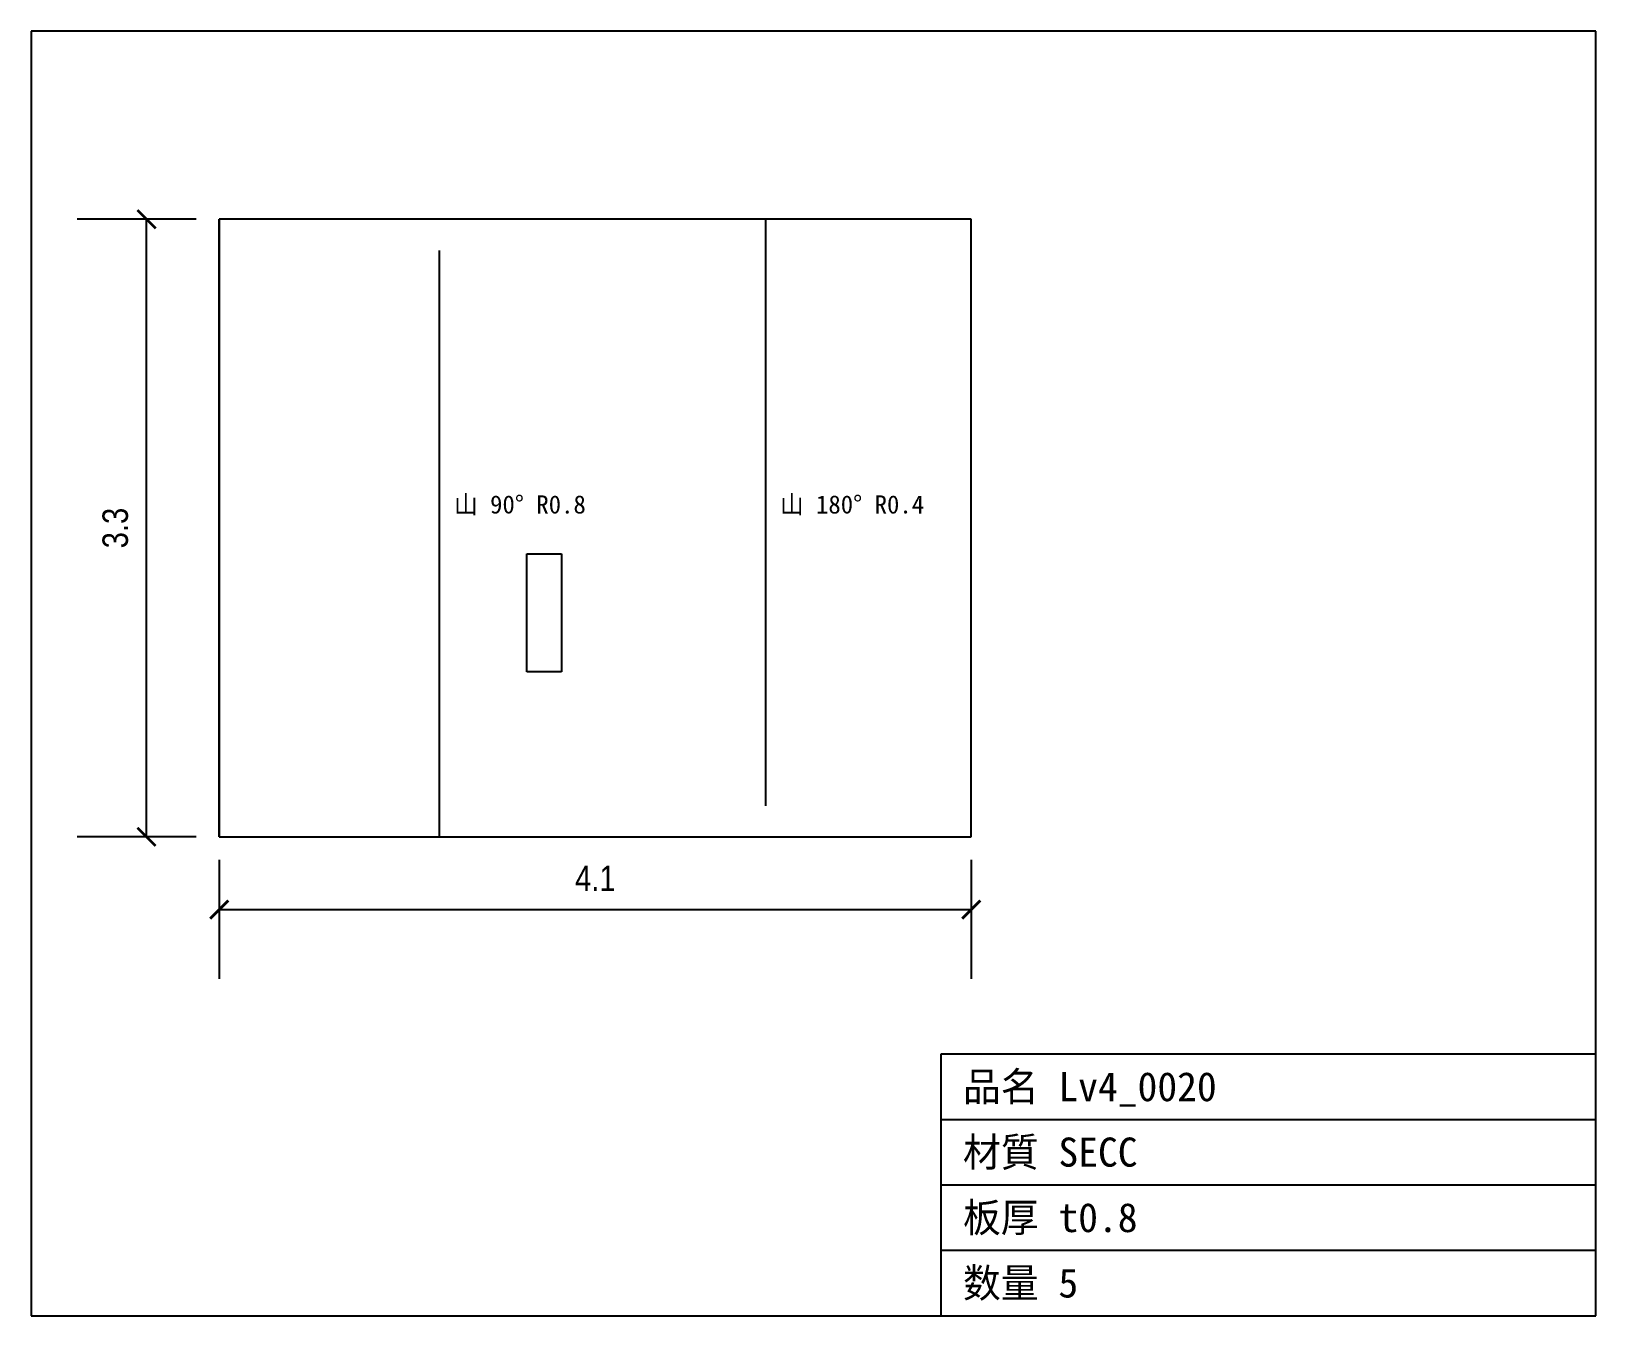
# Model space of a CAD drawing. Header units: inches. Extents: x -2.25 to 6.22, y -2.59 to 4.36.
import ezdxf

# ---------------------------------------------------------------- set-up
doc = ezdxf.new("R2010")
doc.units = ezdxf.units.IN
doc.linetypes.add('PHANTOM', pattern=[6.35, 3.175, -0.635, 0.635, -0.635, 0.635, -0.635])
for name, color, linetype in [('10', 7, 'Continuous'), ('19', 7, 'Continuous'), ('3', 7, 'Continuous'), ('4', 7, 'Continuous'), ('5', 7, 'Continuous')]:
    doc.layers.add(name, color=color, linetype=linetype)
doc.styles.add('OpenSansCondensed-Light', font='OpenSansCondensed-Light.ttf')
doc.dimstyles.new('EZDXF', dxfattribs={"dimtxt": 0.25, "dimasz": 0.175, "dimexe": 0.375, "dimexo": 0.125, "dimgap": 0.1, "dimtad": 1, "dimlfac": 100, "dimzin": 12, "dimdsep": 46, "dimtxsty": 'OpenSansCondensed-Light', "dimblk": 'ARCHTICK', "dimcen": 2.5, "dimazin": 3, "dimtfac": 0.5, "dimtmove": 2, "dimatfit": 3})

# ---------------------------------------------------------------- blocks, each defined once
blk = doc.blocks.new('_ARCHTICK')
at = {"color": 0, "linetype": 'BYBLOCK', "const_width": 0.15}
blk.add_lwpolyline([(-0.5, -0.5), (0.5, 0.5)], dxfattribs=at)

msp = doc.modelspace()

# ---------------------------------------------------------------- linework, layer by layer
at = {"layer": '10', "color": 4, "linetype": 'PHANTOM'}
for p, q in [((-0.0371, 0), (-0.0371, 3.3434)), ((1.7273, 3.3434), (1.7273, 0))]:
    msp.add_line(p, q, dxfattribs=at)
at = {"layer": '19', "color": 7, "linetype": 'CONTINUOUS'}
for p, q in [((-1.2293, 3.3434), (-1.2293, 0)), ((-1.2293, 0), (-1.2293, 3.3434)), ((2.8417, 3.3434), (-1.2293, 3.3434)), ((2.8417, 0), (2.8417, 3.3434)), ((0.4349, 0.8935), (0.4349, 1.5317)), ((0.4349, 1.5317), (0.6235, 1.5317)), ((0.6235, 1.5317), (0.6234, 0.8935)), ((0.6235, 0.8935), (0.435, 0.8934)), ((-1.2293, 0), (2.8417, 0))]:
    msp.add_line(p, q, dxfattribs=at)
at = {"layer": '5', "color": 7, "linetype": 'CONTINUOUS'}
for p, q in [((6.2217, 4.3611), (-2.2471, 4.3611)), ((-2.2471, 4.3611), (-2.2471, -2.5926)), ((6.2217, -2.5926), (6.2217, 4.3611)), ((2.6784, -2.5926), (2.6784, -1.1752)), ((2.6784, -1.1752), (6.2217, -1.1752)), ((2.6784, -1.5296), (6.2217, -1.5296)), ((2.6784, -1.8839), (6.2217, -1.8839)), ((2.6784, -2.2382), (6.2217, -2.2382)), ((-2.2471, -2.5926), (6.2217, -2.5926))]:
    msp.add_line(p, q, dxfattribs=at)

# ---------------------------------------------------------------- texts
at = {"layer": '4', "color": 2}
for s, height, p in [('山 90° R0.8', 0.09843, (0.0416, 1.7504)), ('山 180° R0.4', 0.098425, (1.806, 1.7504)), ('品名 Lv4_0020', 0.15748, (2.7965, -1.4311)), ('材質 SECC', 0.15748, (2.7965, -1.7855)), ('板厚 t0.8', 0.15748, (2.7965, -2.1398)), ('数量 5', 0.15748, (2.7965, -2.4941))]:
    msp.add_text(s, height=height, dxfattribs=at).set_placement(p)

# ---------------------------------------------------------------- dimensions: what is measured, and where the dimension line sits
at = {"layer": '3', "color": 8}
msp.add_linear_dim(base=(-1.623, 0), p1=(-1.2293, 0), p2=(-1.2293, 3.3434), angle=90, dimstyle='EZDXF', override={"dimtxt": 0.137795, "dimasz": 0.098425, "dimdec": 1, "dimlfac": 1}, dxfattribs=at).render()
msp.add_linear_dim(base=(-1.2293, -0.3937), p1=(-1.2293, 0), p2=(2.8417, 0), dimstyle='EZDXF', override={"dimtxt": 0.137795, "dimasz": 0.098425, "dimdec": 1, "dimlfac": 1}, dxfattribs=at).render()

doc.saveas('drawing.dxf')
